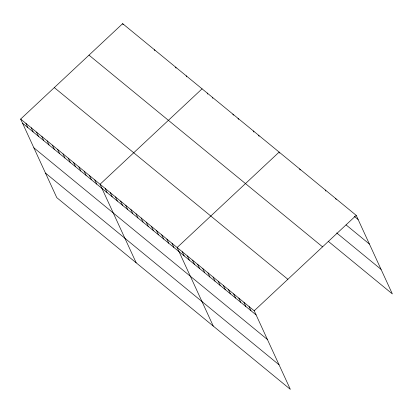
<?xml version="1.0" encoding="UTF-8"?>
<svg xmlns="http://www.w3.org/2000/svg" width="413" height="413" viewBox="0 0 413 413"><rect width="100%" height="100%" fill="white"/><g stroke="black" fill="none" stroke-linecap="round" stroke-linejoin="round"><path stroke-width="0.62" d="M20.65 119.083L254.212 310.782L290.344 389.345L56.782 197.641L20.65 119.083L122.656 23.655L356.218 215.359L392.35 293.917L328.356 241.393M202.065 88.836L100.06 184.26L136.192 262.823M254.212 310.782L356.218 215.359M354.395 216.448L358.128 219.52M346.068 224.899L369.423 244.068M336.683 232.942L381.06 269.364M88.996 55.146L322.553 246.85M54.309 87.592L287.871 279.291M22.565 123.244L256.122 314.943M33.856 147.797L267.418 339.496M45.492 173.093L279.049 364.793M335.666 198.488L336.141 199.525M325.387 190.052L325.867 191.095M299.693 168.963L300.174 170.006M279.622 153.135L279.142 152.098L177.136 247.521L213.268 326.084M258.59 135.227L259.065 136.264M253.448 131.009L253.928 132.052M238.033 118.355L238.513 119.398M232.896 114.138L233.376 115.181M212.344 97.272L212.824 98.309M207.207 93.054L207.682 94.092M186.186 75.801L186.661 76.839M175.597 67.107L176.077 68.15M154.421 49.73L154.901 50.768M122.656 23.655L123.136 24.697M249.07 306.565L250.985 310.726M243.933 302.347L245.849 306.508M238.797 298.129L240.707 302.29M233.655 293.911L235.57 298.072M228.518 289.694L230.433 293.855M223.381 285.481L225.291 289.637M218.24 281.263L220.155 285.424M213.103 277.046L215.018 281.207M207.966 272.828L209.881 276.989M202.829 268.61L204.74 272.771M197.688 264.392L199.603 268.553M192.551 260.175L194.466 264.335M187.414 255.957L189.324 260.118M182.272 251.739L184.188 255.9M171.999 243.303L173.909 247.464M166.857 239.086L168.772 243.247M161.72 234.868L163.636 239.029M156.584 230.65L158.494 234.811M151.442 226.438L153.357 230.593M146.305 222.22L148.221 226.381M141.169 218.002L143.079 222.163M136.027 213.784L137.942 217.945M130.89 209.567L132.805 213.727M125.753 205.349L127.663 209.51M120.611 201.131L122.527 205.292M115.475 196.913L117.39 201.074M110.338 192.695L112.248 196.856M105.196 188.478L107.112 192.639M94.768 179.918L96.678 184.074M89.471 175.571L91.387 179.732M84.18 171.225L86.09 175.386M78.883 166.883L80.798 171.039M73.591 162.536L75.502 166.697M68.295 158.189L70.21 162.35M63.003 153.843L64.918 158.003M57.706 149.501L59.622 153.662M52.415 145.154L54.33 149.315M47.118 140.807L49.033 144.968M41.827 136.466L43.742 140.626M36.53 132.119L38.445 136.28M31.238 127.772L33.154 131.933M25.942 123.43L27.857 127.591"/></g></svg>
